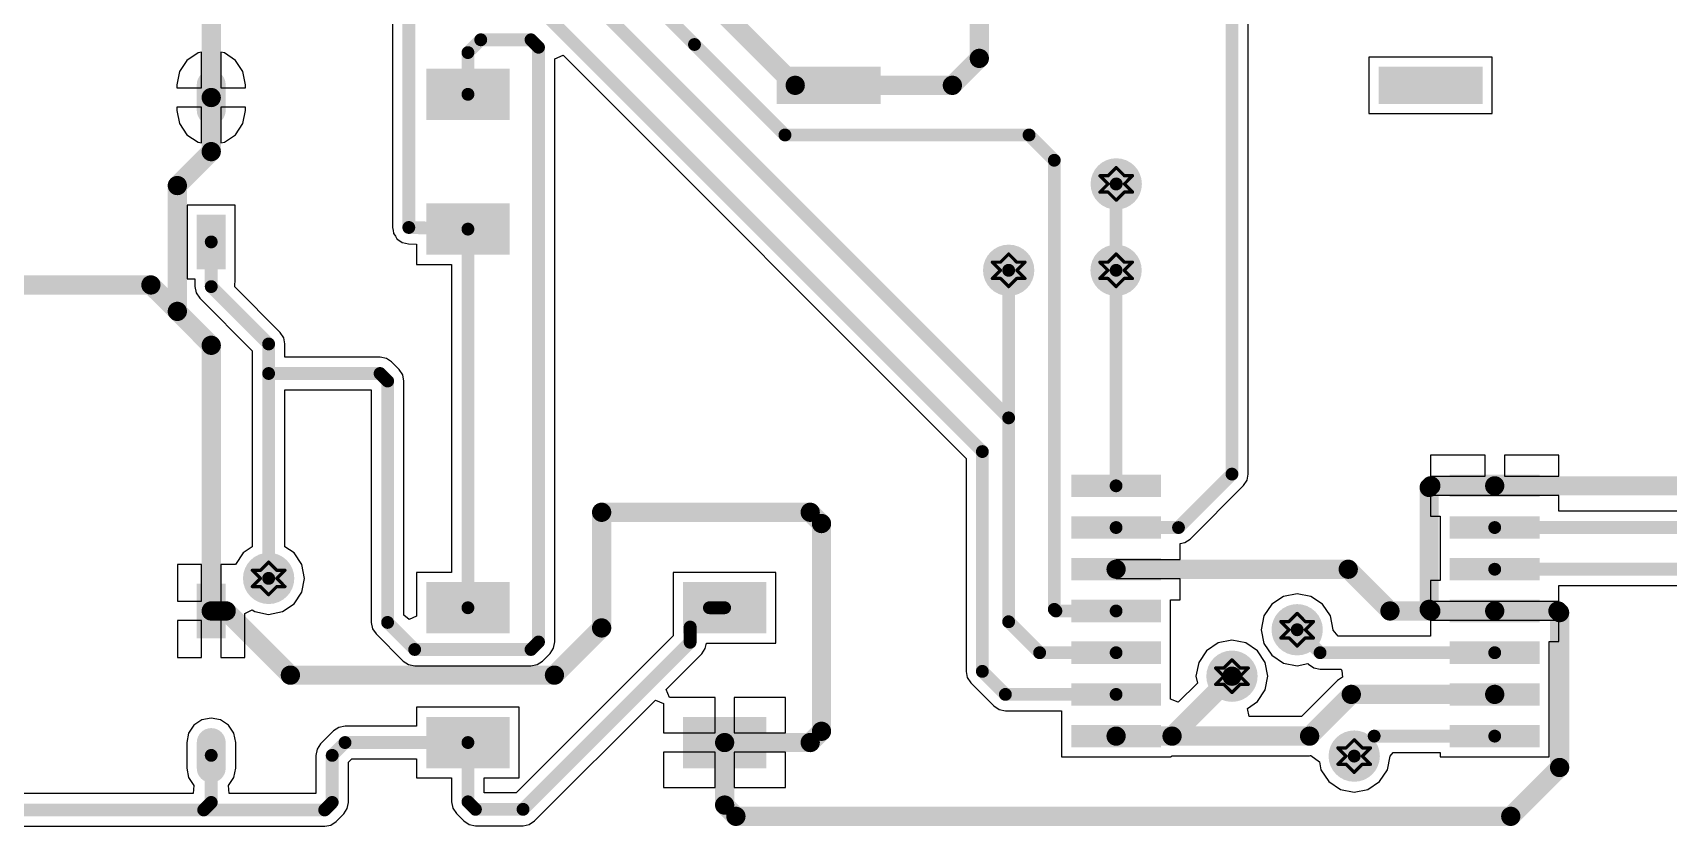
# Model space of a CAD drawing. Header units: millimetres. Extents: x 13 to 607, y 0 to 420.
# Drawn here: x 151.1 to 202, y 232.9 to 257.6 of the extents above; entities that cross this region are included whole.
import ezdxf

# ---------------------------------------------------------------- set-up
doc = ezdxf.new("R2010")
doc.units = ezdxf.units.MM
doc.layers.add('DrillDrawing', color=1, linetype='Continuous')
doc.layers.add('TopLayer', color=1, linetype='Continuous')

msp = doc.modelspace()

# ---------------------------------------------------------------- hatches: boundary and pattern name
at = {"layer": 'TopLayer'}
h = msp.add_hatch(color=1, dxfattribs=at)
edge = h.paths.add_edge_path()
edge.add_arc((156.674, 255.203), 0.45, 180, 360)
edge.add_line((157.124, 255.203), (157.124, 256.003))
edge.add_arc((156.674, 256.003), 0.45, 0, 180)
edge.add_line((156.225, 256.003), (156.225, 255.203))
for points in [[(163.367, 254.904), (163.367, 256.502), (165.964, 256.502), (165.964, 254.904)], [(177.512, 256.562), (177.512, 255.403), (174.276, 255.403), (174.276, 256.562)], [(196.252, 256.562), (196.252, 255.403), (193.016, 255.403), (193.016, 256.562)], [(163.367, 250.708), (163.367, 252.306), (165.964, 252.306), (165.964, 250.708)], [(156.225, 251.957), (157.124, 251.957), (157.124, 250.259), (156.225, 250.259)], [(186.243, 243.865), (186.243, 243.166), (183.446, 243.166), (183.446, 243.865)], [(198.03, 243.865), (198.03, 243.166), (195.233, 243.166), (195.233, 243.865)], [(186.243, 242.567), (186.243, 241.867), (183.446, 241.867), (183.446, 242.567)], [(198.03, 242.567), (198.03, 241.867), (195.233, 241.867), (195.233, 242.567)], [(186.243, 241.268), (186.243, 240.569), (183.446, 240.569), (183.446, 241.268)], [(198.03, 241.268), (198.03, 240.569), (195.233, 240.569), (195.233, 241.268)], [(157.124, 238.771), (156.225, 238.771), (156.225, 240.469), (157.124, 240.469)], [(163.367, 238.921), (163.367, 240.519), (165.964, 240.519), (165.964, 238.921)], [(171.359, 238.921), (171.359, 240.519), (173.956, 240.519), (173.956, 238.921)], [(186.243, 239.97), (186.243, 239.27), (183.446, 239.27), (183.446, 239.97)], [(198.03, 239.97), (198.03, 239.27), (195.233, 239.27), (195.233, 239.97)], [(186.243, 238.671), (186.243, 237.972), (183.446, 237.972), (183.446, 238.671)], [(198.03, 238.671), (198.03, 237.972), (195.233, 237.972), (195.233, 238.671)], [(186.243, 237.372), (186.243, 236.673), (183.446, 236.673), (183.446, 237.372)], [(198.03, 237.372), (198.03, 236.673), (195.233, 236.673), (195.233, 237.372)], [(163.367, 234.725), (163.367, 236.323), (165.964, 236.323), (165.964, 234.725)], [(171.359, 234.725), (171.359, 236.323), (173.956, 236.323), (173.956, 234.725)], [(186.243, 236.074), (186.243, 235.374), (183.446, 235.374), (183.446, 236.074)], [(198.03, 236.074), (198.03, 235.374), (195.233, 235.374), (195.233, 236.074)]]:
    msp.add_hatch(color=1, dxfattribs=at).paths.add_polyline_path(points)
h = msp.add_hatch(color=1, dxfattribs=at)
edge = h.paths.add_edge_path()
edge.add_arc((184.849, 252.914), 0.799, 0, 360)
h = msp.add_hatch(color=1, dxfattribs=at)
edge = h.paths.add_edge_path()
edge.add_arc((181.5, 250.225), 0.799, 0, 360)
h = msp.add_hatch(color=1, dxfattribs=at)
edge = h.paths.add_edge_path()
edge.add_arc((184.844, 250.225), 0.799, 0, 360)
h = msp.add_hatch(color=1, dxfattribs=at)
edge = h.paths.add_edge_path()
edge.add_arc((158.461, 240.634), 0.799, 0, 360)
h = msp.add_hatch(color=1, dxfattribs=at)
edge = h.paths.add_edge_path()
edge.add_arc((190.482, 239.035), 0.799, 0, 360)
h = msp.add_hatch(color=1, dxfattribs=at)
edge = h.paths.add_edge_path()
edge.add_arc((188.452, 237.589), 0.799, 0, 360)
h = msp.add_hatch(color=1, dxfattribs=at)
edge = h.paths.add_edge_path()
edge.add_arc((156.674, 235.524), 0.45, 0, 180)
edge.add_line((156.225, 235.524), (156.225, 234.725))
edge.add_arc((156.674, 234.725), 0.45, 180, 360)
edge.add_line((157.124, 234.725), (157.124, 235.524))
h = msp.add_hatch(color=1, dxfattribs=at)
edge = h.paths.add_edge_path()
edge.add_arc((192.258, 235.102), 0.799, 0, 360)

# ---------------------------------------------------------------- linework, layer by layer
at = {"layer": 'DrillDrawing', "const_width": 0.101}
for points in [[(184.341, 253.168), (184.595, 252.914)], [(184.341, 253.168), (184.595, 253.168)], [(184.595, 253.168), (184.849, 253.422)], [(184.849, 253.422), (185.103, 253.168)], [(185.103, 253.168), (185.356, 253.168)], [(185.103, 252.914), (185.356, 253.168)], [(184.341, 252.66), (184.595, 252.914)], [(184.341, 252.66), (184.595, 252.66)], [(184.595, 252.66), (184.849, 252.407)], [(184.849, 252.407), (185.103, 252.66)], [(185.103, 252.914), (185.356, 252.66)], [(185.103, 252.66), (185.356, 252.66)], [(180.992, 250.478), (181.246, 250.225)], [(180.992, 250.478), (181.246, 250.478)], [(181.246, 250.478), (181.5, 250.732)], [(181.5, 250.732), (181.753, 250.478)], [(181.753, 250.478), (182.007, 250.478)], [(181.753, 250.225), (182.007, 250.478)], [(184.337, 250.478), (184.591, 250.225)], [(184.337, 250.478), (184.591, 250.478)], [(184.591, 250.478), (184.844, 250.732)], [(184.844, 250.732), (185.098, 250.478)], [(185.098, 250.478), (185.352, 250.478)], [(185.098, 250.225), (185.352, 250.478)], [(180.992, 249.971), (181.246, 250.225)], [(180.992, 249.971), (181.246, 249.971)], [(181.246, 249.971), (181.5, 249.717)], [(181.5, 249.717), (181.753, 249.971)], [(181.753, 250.225), (182.007, 249.971)], [(181.753, 249.971), (182.007, 249.971)], [(184.337, 249.971), (184.591, 250.225)], [(184.337, 249.971), (184.591, 249.971)], [(184.591, 249.971), (184.844, 249.717)], [(184.844, 249.717), (185.098, 249.971)], [(185.098, 250.225), (185.352, 249.971)], [(185.098, 249.971), (185.352, 249.971)], [(157.953, 240.887), (158.207, 240.634)], [(157.953, 240.887), (158.207, 240.887)], [(158.207, 240.887), (158.461, 241.141)], [(158.461, 241.141), (158.715, 240.887)], [(158.715, 240.887), (158.968, 240.887)], [(158.715, 240.634), (158.968, 240.887)], [(157.953, 240.38), (158.207, 240.634)], [(157.953, 240.38), (158.207, 240.38)], [(158.207, 240.38), (158.461, 240.126)], [(158.461, 240.126), (158.715, 240.38)], [(158.715, 240.634), (158.968, 240.38)], [(158.715, 240.38), (158.968, 240.38)], [(189.974, 239.289), (190.228, 239.035)], [(189.974, 239.289), (190.228, 239.289)], [(190.228, 239.289), (190.482, 239.543)], [(190.482, 239.543), (190.735, 239.289)], [(190.735, 239.289), (190.989, 239.289)], [(190.735, 239.035), (190.989, 239.289)], [(189.974, 238.781), (190.228, 239.035)], [(189.974, 238.781), (190.228, 238.781)], [(190.228, 238.781), (190.482, 238.528)], [(190.482, 238.528), (190.735, 238.781)], [(190.735, 239.035), (190.989, 238.781)], [(190.735, 238.781), (190.989, 238.781)], [(187.944, 237.843), (188.198, 237.589)], [(187.944, 237.843), (188.198, 237.843)], [(188.198, 237.843), (188.452, 238.096)], [(188.452, 238.096), (188.706, 237.843)], [(188.706, 237.843), (188.959, 237.843)], [(188.706, 237.589), (188.959, 237.843)], [(187.944, 237.335), (188.198, 237.589)], [(187.944, 237.335), (188.198, 237.335)], [(188.198, 237.335), (188.452, 237.081)], [(188.452, 237.081), (188.706, 237.335)], [(188.706, 237.589), (188.959, 237.335)], [(188.706, 237.335), (188.959, 237.335)], [(191.75, 235.356), (192.004, 235.102)], [(191.75, 235.356), (192.004, 235.356)], [(192.004, 235.356), (192.258, 235.61)], [(192.258, 235.61), (192.512, 235.356)], [(192.512, 235.356), (192.765, 235.356)], [(192.512, 235.102), (192.765, 235.356)], [(191.75, 234.849), (192.004, 235.102)], [(191.75, 234.849), (192.004, 234.849)], [(192.004, 234.849), (192.258, 234.595)], [(192.258, 234.595), (192.512, 234.849)], [(192.512, 235.102), (192.765, 234.849)], [(192.512, 234.849), (192.765, 234.849)]]:
    msp.add_lwpolyline(points, dxfattribs=at)
at = {"layer": 'DrillDrawing', "const_width": 0.0507}
for points in [[(184.316, 253.168, 1), (184.367, 253.168, 1)], [(184.316, 253.168, 1), (184.367, 253.168, 1)], [(184.57, 253.168, 1), (184.62, 253.168, 1)], [(184.57, 253.168, 1), (184.62, 253.168, 1)], [(184.823, 253.422, 1), (184.874, 253.422, 1)], [(184.823, 253.422, 1), (184.874, 253.422, 1)], [(185.077, 253.168, 1), (185.128, 253.168, 1)], [(185.077, 253.168, 1), (185.128, 253.168, 1)], [(185.331, 253.168, 1), (185.382, 253.168, 1)], [(185.331, 253.168, 1), (185.382, 253.168, 1)], [(184.316, 252.66, 1), (184.367, 252.66, 1)], [(184.316, 252.66, 1), (184.367, 252.66, 1)], [(184.57, 252.914, 1), (184.62, 252.914, 1)], [(184.57, 252.914, 1), (184.62, 252.914, 1)], [(184.57, 252.66, 1), (184.62, 252.66, 1)], [(184.57, 252.66, 1), (184.62, 252.66, 1)], [(185.077, 252.914, 1), (185.128, 252.914, 1)], [(185.077, 252.914, 1), (185.128, 252.914, 1)], [(185.077, 252.66, 1), (185.128, 252.66, 1)], [(185.077, 252.66, 1), (185.128, 252.66, 1)], [(185.331, 252.66, 1), (185.382, 252.66, 1)], [(185.331, 252.66, 1), (185.382, 252.66, 1)], [(184.823, 252.407, 1), (184.874, 252.407, 1)], [(184.823, 252.407, 1), (184.874, 252.407, 1)], [(180.967, 250.478, 1), (181.017, 250.478, 1)], [(180.967, 250.478, 1), (181.017, 250.478, 1)], [(181.22, 250.478, 1), (181.271, 250.478, 1)], [(181.22, 250.478, 1), (181.271, 250.478, 1)], [(181.474, 250.732, 1), (181.525, 250.732, 1)], [(181.474, 250.732, 1), (181.525, 250.732, 1)], [(181.728, 250.478, 1), (181.779, 250.478, 1)], [(181.728, 250.478, 1), (181.779, 250.478, 1)], [(181.982, 250.478, 1), (182.032, 250.478, 1)], [(181.982, 250.478, 1), (182.032, 250.478, 1)], [(184.312, 250.478, 1), (184.362, 250.478, 1)], [(184.312, 250.478, 1), (184.362, 250.478, 1)], [(184.565, 250.478, 1), (184.616, 250.478, 1)], [(184.565, 250.478, 1), (184.616, 250.478, 1)], [(184.819, 250.732, 1), (184.87, 250.732, 1)], [(184.819, 250.732, 1), (184.87, 250.732, 1)], [(185.073, 250.478, 1), (185.124, 250.478, 1)], [(185.073, 250.478, 1), (185.124, 250.478, 1)], [(185.327, 250.478, 1), (185.377, 250.478, 1)], [(185.327, 250.478, 1), (185.377, 250.478, 1)], [(180.967, 249.971, 1), (181.017, 249.971, 1)], [(180.967, 249.971, 1), (181.017, 249.971, 1)], [(181.22, 250.225, 1), (181.271, 250.225, 1)], [(181.22, 250.225, 1), (181.271, 250.225, 1)], [(181.22, 249.971, 1), (181.271, 249.971, 1)], [(181.22, 249.971, 1), (181.271, 249.971, 1)], [(181.728, 250.225, 1), (181.779, 250.225, 1)], [(181.728, 250.225, 1), (181.779, 250.225, 1)], [(181.728, 249.971, 1), (181.779, 249.971, 1)], [(181.728, 249.971, 1), (181.779, 249.971, 1)], [(181.982, 249.971, 1), (182.032, 249.971, 1)], [(181.982, 249.971, 1), (182.032, 249.971, 1)], [(184.312, 249.971, 1), (184.362, 249.971, 1)], [(184.312, 249.971, 1), (184.362, 249.971, 1)], [(184.565, 250.225, 1), (184.616, 250.225, 1)], [(184.565, 250.225, 1), (184.616, 250.225, 1)], [(184.565, 249.971, 1), (184.616, 249.971, 1)], [(184.565, 249.971, 1), (184.616, 249.971, 1)], [(185.073, 250.225, 1), (185.124, 250.225, 1)], [(185.073, 250.225, 1), (185.124, 250.225, 1)], [(185.073, 249.971, 1), (185.124, 249.971, 1)], [(185.073, 249.971, 1), (185.124, 249.971, 1)], [(185.327, 249.971, 1), (185.377, 249.971, 1)], [(185.327, 249.971, 1), (185.377, 249.971, 1)], [(181.474, 249.717, 1), (181.525, 249.717, 1)], [(181.474, 249.717, 1), (181.525, 249.717, 1)], [(184.819, 249.717, 1), (184.87, 249.717, 1)], [(184.819, 249.717, 1), (184.87, 249.717, 1)], [(157.928, 240.887, 1), (157.979, 240.887, 1)], [(157.928, 240.887, 1), (157.979, 240.887, 1)], [(158.182, 240.887, 1), (158.232, 240.887, 1)], [(158.182, 240.887, 1), (158.232, 240.887, 1)], [(158.435, 241.141, 1), (158.486, 241.141, 1)], [(158.435, 241.141, 1), (158.486, 241.141, 1)], [(158.689, 240.887, 1), (158.74, 240.887, 1)], [(158.689, 240.887, 1), (158.74, 240.887, 1)], [(158.943, 240.887, 1), (158.994, 240.887, 1)], [(158.943, 240.887, 1), (158.994, 240.887, 1)], [(157.928, 240.38, 1), (157.979, 240.38, 1)], [(157.928, 240.38, 1), (157.979, 240.38, 1)], [(158.182, 240.634, 1), (158.232, 240.634, 1)], [(158.182, 240.634, 1), (158.232, 240.634, 1)], [(158.182, 240.38, 1), (158.232, 240.38, 1)], [(158.182, 240.38, 1), (158.232, 240.38, 1)], [(158.689, 240.634, 1), (158.74, 240.634, 1)], [(158.689, 240.634, 1), (158.74, 240.634, 1)], [(158.689, 240.38, 1), (158.74, 240.38, 1)], [(158.689, 240.38, 1), (158.74, 240.38, 1)], [(158.943, 240.38, 1), (158.994, 240.38, 1)], [(158.943, 240.38, 1), (158.994, 240.38, 1)], [(158.435, 240.126, 1), (158.486, 240.126, 1)], [(158.435, 240.126, 1), (158.486, 240.126, 1)], [(189.949, 239.289, 1), (190, 239.289, 1)], [(189.949, 239.289, 1), (190, 239.289, 1)], [(190.203, 239.289, 1), (190.253, 239.289, 1)], [(190.203, 239.289, 1), (190.253, 239.289, 1)], [(190.456, 239.543, 1), (190.507, 239.543, 1)], [(190.456, 239.543, 1), (190.507, 239.543, 1)], [(190.71, 239.289, 1), (190.761, 239.289, 1)], [(190.71, 239.289, 1), (190.761, 239.289, 1)], [(190.964, 239.289, 1), (191.015, 239.289, 1)], [(190.964, 239.289, 1), (191.015, 239.289, 1)], [(189.949, 238.781, 1), (190, 238.781, 1)], [(189.949, 238.781, 1), (190, 238.781, 1)], [(190.203, 239.035, 1), (190.253, 239.035, 1)], [(190.203, 239.035, 1), (190.253, 239.035, 1)], [(190.203, 238.781, 1), (190.253, 238.781, 1)], [(190.203, 238.781, 1), (190.253, 238.781, 1)], [(190.71, 239.035, 1), (190.761, 239.035, 1)], [(190.71, 239.035, 1), (190.761, 239.035, 1)], [(190.71, 238.781, 1), (190.761, 238.781, 1)], [(190.71, 238.781, 1), (190.761, 238.781, 1)], [(190.964, 238.781, 1), (191.015, 238.781, 1)], [(190.964, 238.781, 1), (191.015, 238.781, 1)], [(190.456, 238.528, 1), (190.507, 238.528, 1)], [(190.456, 238.528, 1), (190.507, 238.528, 1)], [(187.919, 237.843, 1), (187.97, 237.843, 1)], [(187.919, 237.843, 1), (187.97, 237.843, 1)], [(188.173, 237.843, 1), (188.223, 237.843, 1)], [(188.173, 237.843, 1), (188.223, 237.843, 1)], [(188.426, 238.096, 1), (188.477, 238.096, 1)], [(188.426, 238.096, 1), (188.477, 238.096, 1)], [(188.68, 237.843, 1), (188.731, 237.843, 1)], [(188.68, 237.843, 1), (188.731, 237.843, 1)], [(188.934, 237.843, 1), (188.985, 237.843, 1)], [(188.934, 237.843, 1), (188.985, 237.843, 1)], [(187.919, 237.335, 1), (187.97, 237.335, 1)], [(187.919, 237.335, 1), (187.97, 237.335, 1)], [(188.173, 237.589, 1), (188.223, 237.589, 1)], [(188.173, 237.589, 1), (188.223, 237.589, 1)], [(188.173, 237.335, 1), (188.223, 237.335, 1)], [(188.173, 237.335, 1), (188.223, 237.335, 1)], [(188.68, 237.589, 1), (188.731, 237.589, 1)], [(188.68, 237.589, 1), (188.731, 237.589, 1)], [(188.68, 237.335, 1), (188.731, 237.335, 1)], [(188.68, 237.335, 1), (188.731, 237.335, 1)], [(188.934, 237.335, 1), (188.985, 237.335, 1)], [(188.934, 237.335, 1), (188.985, 237.335, 1)], [(188.426, 237.081, 1), (188.477, 237.081, 1)], [(188.426, 237.081, 1), (188.477, 237.081, 1)], [(191.725, 235.356, 1), (191.776, 235.356, 1)], [(191.725, 235.356, 1), (191.776, 235.356, 1)], [(191.979, 235.356, 1), (192.029, 235.356, 1)], [(191.979, 235.356, 1), (192.029, 235.356, 1)], [(192.232, 235.61, 1), (192.283, 235.61, 1)], [(192.232, 235.61, 1), (192.283, 235.61, 1)], [(192.486, 235.356, 1), (192.537, 235.356, 1)], [(192.486, 235.356, 1), (192.537, 235.356, 1)], [(192.74, 235.356, 1), (192.791, 235.356, 1)], [(192.74, 235.356, 1), (192.791, 235.356, 1)], [(191.725, 234.849, 1), (191.776, 234.849, 1)], [(191.725, 234.849, 1), (191.776, 234.849, 1)], [(191.979, 235.102, 1), (192.029, 235.102, 1)], [(191.979, 235.102, 1), (192.029, 235.102, 1)], [(191.979, 234.849, 1), (192.029, 234.849, 1)], [(191.979, 234.849, 1), (192.029, 234.849, 1)], [(192.486, 235.102, 1), (192.537, 235.102, 1)], [(192.486, 235.102, 1), (192.537, 235.102, 1)], [(192.486, 234.849, 1), (192.537, 234.849, 1)], [(192.486, 234.849, 1), (192.537, 234.849, 1)], [(192.74, 234.849, 1), (192.791, 234.849, 1)], [(192.74, 234.849, 1), (192.791, 234.849, 1)], [(192.232, 234.595, 1), (192.283, 234.595, 1)], [(192.232, 234.595, 1), (192.283, 234.595, 1)]]:
    msp.add_lwpolyline(points, format="xyb", close=True, dxfattribs=at)
at = {"layer": 'TopLayer'}
for p, q in [((188.961, 243.881), (188.961, 266.616)), ((162.316, 264.825), (162.316, 251.558)), ((155.918, 256.759), (155.686, 256.412)), ((156.265, 256.991), (155.918, 256.759)), ((156.375, 257.012), (156.265, 256.991)), ((156.375, 255.903), (156.375, 257.012)), ((157.084, 256.991), (156.974, 257.012)), ((156.974, 257.012), (156.974, 255.903)), ((157.431, 256.759), (157.084, 256.991)), ((157.662, 256.412), (157.431, 256.759)), ((167.373, 256.812), (167.626, 256.917)), ((167.373, 238.655), (167.373, 256.812)), ((167.626, 256.917), (180.172, 244.371)), ((196.552, 256.862), (192.716, 256.862)), ((192.716, 256.862), (192.716, 255.103)), ((196.552, 255.103), (196.552, 256.862)), ((155.686, 256.412), (155.605, 256.003)), ((157.744, 256.003), (157.662, 256.412)), ((155.605, 256.003), (155.605, 255.903)), ((155.605, 255.903), (156.375, 255.903)), ((156.974, 255.903), (157.744, 255.903)), ((157.744, 255.903), (157.744, 256.003)), ((156.375, 255.303), (155.605, 255.303)), ((155.605, 255.303), (155.605, 255.203)), ((155.605, 255.203), (155.686, 254.794)), ((156.375, 254.194), (156.375, 255.303)), ((157.744, 255.303), (156.974, 255.303)), ((156.974, 255.303), (156.974, 254.194)), ((157.662, 254.794), (157.744, 255.203)), ((157.744, 255.203), (157.744, 255.303)), ((155.686, 254.794), (155.918, 254.447)), ((157.431, 254.447), (157.662, 254.794)), ((192.716, 255.103), (196.552, 255.103)), ((155.918, 254.447), (156.265, 254.215)), ((156.265, 254.215), (156.375, 254.194)), ((156.974, 254.194), (157.084, 254.215)), ((157.084, 254.215), (157.431, 254.447)), ((157.424, 252.257), (155.925, 252.257)), ((155.925, 252.257), (155.925, 249.959)), ((157.424, 249.959), (157.424, 252.257)), ((162.316, 251.558), (162.334, 251.467)), ((162.334, 251.467), (162.349, 251.376)), ((162.349, 251.376), (162.353, 251.37)), ((162.353, 251.37), (162.354, 251.363)), ((162.354, 251.363), (162.406, 251.286)), ((162.406, 251.286), (162.455, 251.208)), ((162.455, 251.208), (162.461, 251.204)), ((162.461, 251.204), (162.465, 251.198)), ((162.465, 251.198), (162.542, 251.147)), ((162.542, 251.147), (162.617, 251.093)), ((162.617, 251.093), (162.624, 251.092)), ((162.624, 251.092), (162.63, 251.088)), ((162.63, 251.088), (162.721, 251.07)), ((162.721, 251.07), (162.811, 251.049)), ((162.811, 251.049), (163.068, 251.042)), ((163.068, 251.042), (163.068, 250.408)), ((163.068, 250.408), (164.157, 250.408)), ((164.157, 250.408), (164.157, 240.819)), ((155.925, 249.959), (156.165, 249.959)), ((156.165, 249.959), (156.165, 249.717)), ((156.165, 249.717), (156.204, 249.522)), ((156.204, 249.522), (156.314, 249.357)), ((157.406, 249.705), (157.424, 249.959)), ((158.821, 248.291), (157.406, 249.705)), ((157.424, 249.959), (157.424, 249.959)), ((156.314, 249.357), (157.952, 247.72)), ((158.931, 248.126), (158.821, 248.291)), ((158.97, 247.931), (158.931, 248.126)), ((157.952, 247.72), (157.952, 247.012)), ((158.97, 247.521), (158.97, 247.931)), ((161.931, 247.521), (158.97, 247.521)), ((162.126, 247.483), (161.931, 247.521)), ((162.291, 247.372), (162.126, 247.483)), ((157.952, 247.012), (157.952, 241.615)), ((162.525, 247.138), (162.291, 247.372)), ((162.636, 246.973), (162.525, 247.138)), ((162.675, 246.778), (162.636, 246.973)), ((158.97, 241.615), (158.97, 246.503)), ((158.97, 246.503), (161.656, 246.503)), ((161.656, 246.503), (161.656, 239.263)), ((162.675, 239.489), (162.675, 246.778)), ((196.332, 244.465), (194.634, 244.465)), ((194.634, 244.465), (194.634, 243.815)), ((196.332, 243.815), (196.332, 244.465)), ((198.63, 244.465), (196.932, 244.465)), ((196.932, 244.465), (196.932, 243.815)), ((198.63, 243.815), (198.63, 244.465)), ((180.172, 244.371), (180.172, 237.739)), ((187.148, 241.857), (188.812, 243.521)), ((188.812, 243.521), (188.922, 243.687)), ((188.922, 243.687), (188.961, 243.881)), ((194.634, 243.815), (196.332, 243.815)), ((196.932, 243.815), (198.63, 243.815)), ((196.632, 243.216), (194.634, 243.216)), ((194.634, 243.216), (194.634, 242.567)), ((198.63, 243.216), (196.632, 243.216)), ((198.63, 242.726), (198.63, 243.216)), ((194.634, 242.567), (194.934, 242.567)), ((194.934, 242.567), (194.934, 240.569)), ((211.442, 242.726), (198.63, 242.726)), ((157.669, 241.426), (157.43, 241.068)), ((157.952, 241.615), (157.669, 241.426)), ((159.253, 241.426), (158.97, 241.615)), ((159.496, 241.062), (159.253, 241.426)), ((186.842, 241.719), (186.982, 241.747)), ((186.842, 241.218), (186.842, 241.719)), ((186.982, 241.747), (187.148, 241.857)), ((156.375, 241.068), (155.625, 241.068)), ((155.625, 241.068), (155.625, 239.92)), ((156.375, 239.92), (156.375, 241.068)), ((157.43, 241.068), (156.974, 241.068)), ((156.974, 241.068), (156.974, 239.62)), ((159.581, 240.634), (159.496, 241.062)), ((184.844, 240.619), (184.844, 241.218)), ((184.844, 241.218), (186.842, 241.218)), ((159.496, 240.205), (159.581, 240.634)), ((164.157, 240.819), (163.068, 240.819)), ((163.068, 240.819), (163.068, 239.456)), ((174.256, 240.819), (171.059, 240.819)), ((171.059, 240.819), (171.059, 238.842)), ((174.256, 238.621), (174.256, 240.819)), ((186.842, 240.619), (184.844, 240.619)), ((186.842, 239.97), (186.842, 240.619)), ((194.934, 240.569), (194.634, 240.569)), ((194.634, 240.569), (194.634, 239.92)), ((198.63, 239.92), (198.63, 240.409)), ((198.63, 240.409), (211.38, 240.409)), ((155.625, 239.92), (156.375, 239.92)), ((158.89, 239.599), (159.253, 239.841)), ((159.253, 239.841), (159.496, 240.205)), ((186.543, 237.672), (186.543, 239.97)), ((186.543, 239.97), (186.842, 239.97)), ((190.053, 240.07), (189.689, 239.827)), ((190.482, 240.155), (190.053, 240.07)), ((190.91, 240.07), (190.482, 240.155)), ((191.274, 239.827), (190.91, 240.07)), ((194.634, 239.92), (196.632, 239.92)), ((196.632, 239.92), (198.63, 239.92)), ((156.974, 239.62), (156.974, 238.171)), ((157.723, 239.536), (157.947, 239.655)), ((157.723, 238.171), (157.723, 239.536)), ((157.947, 239.655), (158.032, 239.599)), ((158.032, 239.599), (158.461, 239.513)), ((158.461, 239.513), (158.89, 239.599)), ((162.837, 239.356), (162.675, 239.489)), ((163.068, 239.456), (162.837, 239.356)), ((189.447, 239.464), (189.361, 239.035)), ((189.689, 239.827), (189.447, 239.464)), ((191.517, 239.464), (191.274, 239.827)), ((191.602, 239.035), (191.517, 239.464)), ((156.375, 239.32), (155.625, 239.32)), ((155.625, 239.32), (155.625, 238.171)), ((156.375, 238.171), (156.375, 239.32)), ((161.656, 239.263), (161.695, 239.069)), ((161.695, 239.069), (161.805, 238.903)), ((161.805, 238.903), (162.647, 238.061)), ((171.059, 238.842), (166.171, 233.954)), ((189.361, 239.035), (189.447, 238.606)), ((191.6, 239.027), (191.602, 239.035)), ((191.761, 238.831), (191.6, 239.027)), ((194.634, 238.831), (191.761, 238.831)), ((196.632, 239.32), (194.634, 239.32)), ((194.634, 239.32), (194.634, 238.831)), ((198.63, 239.32), (196.632, 239.32)), ((198.63, 238.671), (198.63, 239.32)), ((167.224, 238.295), (167.334, 238.46)), ((167.334, 238.46), (167.373, 238.655)), ((171.944, 238.287), (172.055, 238.452)), ((172.055, 238.452), (172.088, 238.621)), ((172.088, 238.621), (174.256, 238.621)), ((187.66, 238.381), (187.417, 238.018)), ((188.023, 238.624), (187.66, 238.381)), ((188.452, 238.709), (188.023, 238.624)), ((188.881, 238.624), (188.452, 238.709)), ((189.244, 238.381), (188.881, 238.624)), ((189.487, 238.018), (189.244, 238.381)), ((189.447, 238.606), (189.689, 238.243)), ((198.33, 237.672), (198.33, 238.671)), ((198.33, 238.671), (198.63, 238.671)), ((155.625, 238.171), (156.375, 238.171)), ((156.974, 238.171), (157.723, 238.171)), ((162.647, 238.061), (162.813, 237.951)), ((162.813, 237.951), (163.008, 237.912)), ((163.008, 237.912), (166.629, 237.912)), ((166.629, 237.912), (166.824, 237.951)), ((166.824, 237.951), (166.99, 238.061)), ((166.99, 238.061), (167.224, 238.295)), ((170.834, 237.176), (171.944, 238.287)), ((187.417, 238.018), (187.331, 237.589)), ((189.572, 237.589), (189.487, 238.018)), ((189.689, 238.243), (190.053, 238)), ((190.053, 238), (190.482, 237.915)), ((190.482, 237.915), (190.815, 237.981)), ((190.815, 237.981), (190.835, 237.961)), ((190.835, 237.961), (191.001, 237.851)), ((191.001, 237.851), (191.195, 237.812)), ((191.195, 237.812), (191.848, 237.812)), ((191.848, 237.812), (191.868, 237.759)), ((180.172, 237.739), (180.211, 237.544)), ((180.211, 237.544), (180.321, 237.379)), ((180.321, 237.379), (181.038, 236.663)), ((186.543, 237.418), (186.543, 237.672)), ((186.543, 237.672), (186.543, 237.672)), ((186.543, 237.672), (186.543, 237.672)), ((186.543, 237.672), (186.543, 237.672)), ((186.543, 236.875), (186.543, 237.418)), ((187.374, 237.375), (186.777, 236.778)), ((187.331, 237.589), (187.374, 237.375)), ((189.487, 237.16), (189.572, 237.589)), ((191.735, 237.455), (190.616, 236.335)), ((191.89, 237.558), (191.735, 237.455)), ((191.735, 237.455), (191.735, 237.455)), ((191.868, 237.759), (191.89, 237.558)), ((198.33, 237.418), (198.33, 237.672)), ((198.33, 237.672), (198.33, 237.672)), ((198.33, 237.672), (198.33, 237.672)), ((198.33, 237.672), (198.33, 237.672)), ((198.33, 235.075), (198.33, 237.418)), ((166.742, 233.085), (170.506, 236.848)), ((170.506, 236.848), (170.759, 236.743)), ((170.939, 236.923), (170.834, 237.176)), ((172.358, 236.923), (170.939, 236.923)), ((172.358, 235.824), (172.358, 236.923)), ((174.555, 236.923), (172.957, 236.923)), ((172.957, 236.923), (172.957, 235.824)), ((174.555, 235.824), (174.555, 236.923)), ((186.777, 236.778), (186.543, 236.875)), ((188.933, 236.589), (189.244, 236.797)), ((189.244, 236.797), (189.487, 237.16)), ((156.674, 236.288), (156.382, 236.23)), ((156.967, 236.23), (156.674, 236.288)), ((166.264, 236.623), (163.068, 236.623)), ((163.068, 236.623), (163.068, 236.033)), ((166.264, 234.425), (166.264, 236.623)), ((170.759, 236.743), (170.759, 235.824)), ((181.038, 236.663), (181.203, 236.552)), ((181.203, 236.552), (181.398, 236.513)), ((181.398, 236.513), (183.146, 236.513)), ((183.146, 236.513), (183.146, 235.075)), ((188.983, 236.335), (188.933, 236.589)), ((190.616, 236.335), (188.983, 236.335)), ((155.969, 235.817), (155.91, 235.524)), ((156.134, 236.064), (155.969, 235.817)), ((156.382, 236.23), (156.134, 236.064)), ((157.214, 236.064), (156.967, 236.23)), ((157.38, 235.817), (157.214, 236.064)), ((157.438, 235.524), (157.38, 235.817)), ((160.479, 235.884), (160.08, 235.485)), ((160.645, 235.995), (160.479, 235.884)), ((160.839, 236.033), (160.645, 235.995)), ((163.068, 236.033), (160.839, 236.033)), ((170.759, 235.824), (172.358, 235.824)), ((172.957, 235.824), (174.555, 235.824)), ((155.91, 235.524), (155.91, 234.725)), ((157.438, 234.725), (157.438, 235.524)), ((159.969, 235.319), (159.931, 235.125)), ((160.08, 235.485), (159.969, 235.319)), ((159.931, 235.125), (159.931, 233.936)), ((160.949, 234.914), (161.05, 235.015)), ((160.949, 233.661), (160.949, 234.914)), ((161.05, 235.015), (163.068, 235.015)), ((163.068, 235.015), (163.068, 234.425)), ((172.358, 235.225), (170.759, 235.225)), ((170.759, 235.225), (170.759, 234.126)), ((172.358, 234.126), (172.358, 235.225)), ((174.555, 235.225), (172.957, 235.225)), ((172.957, 235.225), (172.957, 234.126)), ((174.555, 234.126), (174.555, 235.225)), ((183.146, 235.075), (186.543, 235.075)), ((186.543, 235.075), (186.587, 235.113)), ((186.543, 235.075), (186.543, 235.075)), ((186.587, 235.113), (190.869, 235.113)), ((190.869, 235.113), (190.895, 235.118)), ((190.869, 235.113), (190.869, 235.113)), ((190.895, 235.118), (190.905, 235.118)), ((190.905, 235.118), (191.173, 234.924)), ((191.173, 234.924), (191.223, 234.674)), ((193.293, 234.674), (193.378, 235.102)), ((193.378, 235.102), (193.47, 235.215)), ((193.47, 235.215), (194.934, 235.215)), ((194.934, 235.215), (194.934, 235.075)), ((194.934, 235.075), (198.33, 235.075)), ((155.91, 234.725), (155.969, 234.433)), ((155.969, 234.433), (156.134, 234.185)), ((157.214, 234.185), (157.38, 234.433)), ((157.38, 234.433), (157.438, 234.725)), ((163.068, 234.425), (164.157, 234.425)), ((164.157, 234.425), (164.157, 233.679)), ((165.175, 233.954), (165.175, 234.425)), ((165.175, 234.425), (166.264, 234.425)), ((191.223, 234.674), (191.466, 234.31)), ((191.466, 234.31), (191.829, 234.067)), ((192.687, 234.067), (193.05, 234.31)), ((193.05, 234.31), (193.293, 234.674)), ((156.112, 233.936), (148.894, 233.936)), ((156.134, 234.185), (156.112, 233.936)), ((157.236, 233.936), (157.214, 234.185)), ((159.931, 233.936), (157.236, 233.936)), ((166.171, 233.954), (165.175, 233.954)), ((170.759, 234.126), (172.358, 234.126)), ((172.957, 234.126), (174.555, 234.126)), ((191.829, 234.067), (192.258, 233.982)), ((192.258, 233.982), (192.687, 234.067)), ((160.566, 233.066), (160.8, 233.3)), ((160.8, 233.3), (160.91, 233.466)), ((160.91, 233.466), (160.949, 233.661)), ((164.157, 233.679), (164.195, 233.484)), ((164.195, 233.484), (164.306, 233.319)), ((164.306, 233.319), (164.54, 233.085)), ((148.683, 232.917), (160.206, 232.917)), ((160.206, 232.917), (160.401, 232.956)), ((160.401, 232.956), (160.566, 233.066)), ((164.54, 233.085), (164.705, 232.974)), ((164.705, 232.974), (164.9, 232.935)), ((164.9, 232.935), (166.382, 232.935)), ((166.382, 232.935), (166.577, 232.974)), ((166.577, 232.974), (166.742, 233.085))]:
    msp.add_line(p, q, dxfattribs=at)
for points, const_width in [([(156.674, 255.603), (156.674, 267.49)], 0.599), ([(188.452, 243.881), (188.452, 266.616)], 0.4), ([(162.825, 251.558), (162.825, 265.036)], 0.4), ([(167.535, 263.303), (174.855, 255.983)], 0.599), ([(166.377, 262.595), (171.718, 257.254)], 0.4), ([(164.753, 262.377), (181.5, 245.631)], 0.4), ([(163.789, 261.474), (180.681, 244.582)], 0.4), ([(180.586, 256.822), (180.586, 260.678)], 0.599), ([(164.666, 257.002), (165.065, 257.401)], 0.4), ([(164.666, 255.703), (164.666, 257.002)], 0.4), ([(165.065, 257.401), (166.629, 257.401)], 0.4), ([(166.629, 257.401), (166.863, 257.167)], 0.4), ([(166.863, 238.655), (166.863, 257.167)], 0.4), ([(171.718, 257.254), (171.718, 257.254)], 0.4), ([(171.718, 257.254), (174.536, 254.437)], 0.4), ([(179.747, 255.983), (180.586, 256.822)], 0.599), ([(174.855, 255.983), (179.747, 255.983)], 0.599), ([(156.674, 253.919), (156.674, 255.603)], 0.599), ([(174.536, 254.437), (182.134, 254.437)], 0.4), ([(182.134, 254.437), (182.92, 253.65)], 0.4), ([(155.619, 252.863), (156.674, 253.919)], 0.599), ([(182.92, 239.671), (182.92, 253.65)], 0.4), ([(155.619, 248.946), (155.619, 252.863)], 0.599), ([(184.844, 252.91), (184.849, 252.914)], 0.4), ([(184.844, 250.225), (184.844, 252.91)], 0.4), ([(162.825, 251.558), (164.666, 251.507)], 0.4), ([(164.666, 239.72), (164.666, 251.507)], 0.4), ([(156.674, 249.717), (156.674, 251.108)], 0.4), ([(149.682, 249.769), (154.795, 249.769)], 0.599), ([(154.795, 249.769), (155.619, 248.946)], 0.599), ([(181.5, 245.631), (181.5, 250.225)], 0.4), ([(184.844, 243.516), (184.844, 250.225)], 0.4), ([(156.674, 249.717), (158.461, 247.931)], 0.4), ([(155.619, 248.946), (156.674, 247.89)], 0.599), ([(156.674, 239.62), (156.674, 247.89)], 0.599), ([(158.461, 247.012), (158.461, 247.931)], 0.4), ([(158.461, 240.634), (158.461, 247.012)], 0.4), ([(158.461, 247.012), (161.931, 247.012)], 0.4), ([(161.931, 247.012), (162.165, 246.778)], 0.4), ([(162.165, 239.263), (162.165, 246.778)], 0.4), ([(181.5, 239.285), (181.5, 245.631)], 0.4), ([(180.681, 237.739), (180.681, 244.582)], 0.4), ([(186.788, 242.217), (188.452, 243.881)], 0.4), ([(194.592, 243.465), (194.643, 243.516)], 0.599), ([(194.592, 239.671), (194.592, 243.465)], 0.599), ([(194.643, 243.516), (196.632, 243.516)], 0.599), ([(196.632, 243.516), (202.874, 243.516)], 0.599), ([(168.828, 242.692), (175.322, 242.692)], 0.599), ([(168.828, 239.092), (168.828, 242.692)], 0.599), ([(175.322, 242.692), (175.673, 242.341)], 0.599), ([(175.673, 235.875), (175.673, 242.341)], 0.599), ([(184.844, 242.217), (186.788, 242.217)], 0.4), ([(196.632, 242.217), (211.653, 242.217)], 0.4), ([(184.844, 240.919), (192.072, 240.919)], 0.599), ([(192.072, 240.919), (193.371, 239.62)], 0.599), ([(196.632, 240.919), (211.591, 240.919)], 0.4), ([(156.674, 239.62), (157.14, 239.62)], 0.599), ([(157.14, 239.62), (159.138, 237.622)], 0.599), ([(171.584, 239.12), (172.184, 239.72)], 0.4), ([(172.184, 239.72), (172.657, 239.72)], 0.4), ([(182.92, 239.671), (182.971, 239.62)], 0.4), ([(193.371, 239.62), (194.643, 239.62)], 0.599), ([(194.592, 239.671), (194.643, 239.62)], 0.599), ([(194.643, 239.62), (196.632, 239.62)], 0.599), ([(196.632, 239.62), (198.601, 239.62)], 0.599), ([(198.601, 239.62), (198.652, 239.569)], 0.599), ([(198.652, 234.747), (198.652, 239.569)], 0.599), ([(162.165, 239.263), (163.008, 238.421)], 0.4), ([(167.359, 237.622), (168.828, 239.092)], 0.599), ([(181.5, 239.285), (182.464, 238.321)], 0.4), ([(182.971, 239.62), (184.844, 239.62)], 0.4), ([(166.382, 233.445), (171.584, 238.647)], 0.4), ([(166.629, 238.421), (166.863, 238.655)], 0.4), ([(171.584, 238.647), (171.584, 239.12)], 0.4), ([(190.482, 239.035), (191.195, 238.321)], 0.4), ([(163.008, 238.421), (166.629, 238.421)], 0.4), ([(182.464, 238.321), (184.844, 238.321)], 0.4), ([(191.195, 238.321), (196.632, 238.321)], 0.4), ([(159.138, 237.622), (167.359, 237.622)], 0.599), ([(180.681, 237.739), (181.398, 237.023)], 0.4), ([(186.587, 235.724), (188.452, 237.589)], 0.599), ([(190.869, 235.724), (192.167, 237.023)], 0.599), ([(192.167, 237.023), (196.632, 237.023)], 0.599), ([(181.398, 237.023), (184.844, 237.023)], 0.4), ([(172.657, 233.578), (172.657, 235.524)], 0.599), ([(172.657, 235.524), (175.322, 235.524)], 0.599), ([(175.322, 235.524), (175.673, 235.875)], 0.599), ([(184.844, 235.724), (186.587, 235.724)], 0.599), ([(186.587, 235.724), (190.869, 235.724)], 0.599), ([(192.258, 235.102), (192.88, 235.724)], 0.4), ([(192.88, 235.724), (196.632, 235.724)], 0.4), ([(156.674, 233.661), (156.674, 235.125)], 0.4), ([(160.44, 235.125), (160.839, 235.524)], 0.4), ([(160.44, 233.661), (160.44, 235.125)], 0.4), ([(160.839, 235.524), (164.666, 235.524)], 0.4), ([(164.666, 233.679), (164.666, 235.524)], 0.4), ([(197.131, 233.227), (198.652, 234.747)], 0.599), ([(156.44, 233.426), (156.674, 233.661)], 0.4), ([(160.206, 233.426), (160.44, 233.661)], 0.4), ([(164.666, 233.679), (164.9, 233.445)], 0.4), ([(172.657, 233.578), (173.008, 233.227)], 0.599), ([(148.683, 233.426), (156.44, 233.426)], 0.4), ([(156.44, 233.426), (160.206, 233.426)], 0.4), ([(164.9, 233.445), (166.382, 233.445)], 0.4), ([(173.008, 233.227), (197.131, 233.227)], 0.599)]:
    msp.add_lwpolyline(points, dxfattribs=dict(at, const_width=const_width))
for points, const_width in [([(164.566, 257.002, 1), (164.766, 257.002, 1)], 0.2), ([(164.566, 257.002, 1), (164.766, 257.002, 1)], 0.2), ([(164.965, 257.401, 1), (165.165, 257.401, 1)], 0.2), ([(164.965, 257.401, 1), (165.165, 257.401, 1)], 0.2), ([(166.53, 257.401, 1), (166.729, 257.401, 1)], 0.2), ([(166.53, 257.401, 1), (166.729, 257.401, 1)], 0.2), ([(166.764, 257.167, 1), (166.963, 257.167, 1)], 0.2), ([(166.764, 257.167, 1), (166.963, 257.167, 1)], 0.2), ([(171.619, 257.254, 1), (171.818, 257.254, 1)], 0.2), ([(171.619, 257.254, 1), (171.818, 257.254, 1)], 0.2), ([(171.619, 257.254, 1), (171.818, 257.254, 1)], 0.2), ([(171.619, 257.254, 1), (171.818, 257.254, 1)], 0.2), ([(180.436, 256.822, 1), (180.736, 256.822, 1)], 0.3), ([(180.436, 256.822, 1), (180.736, 256.822, 1)], 0.3), ([(174.705, 255.983, 1), (175.005, 255.983, 1)], 0.3), ([(174.705, 255.983, 1), (175.005, 255.983, 1)], 0.3), ([(179.597, 255.983, 1), (179.897, 255.983, 1)], 0.3), ([(179.597, 255.983, 1), (179.897, 255.983, 1)], 0.3), ([(156.524, 255.603, 1), (156.824, 255.603, 1)], 0.3), ([(156.524, 255.603, 1), (156.824, 255.603, 1)], 0.3), ([(164.566, 255.703, 1), (164.766, 255.703, 1)], 0.2), ([(174.436, 254.437, 1), (174.636, 254.437, 1)], 0.2), ([(174.436, 254.437, 1), (174.636, 254.437, 1)], 0.2), ([(182.034, 254.437, 1), (182.234, 254.437, 1)], 0.2), ([(182.034, 254.437, 1), (182.234, 254.437, 1)], 0.2), ([(156.524, 253.919, 1), (156.824, 253.919, 1)], 0.3), ([(156.524, 253.919, 1), (156.824, 253.919, 1)], 0.3), ([(182.821, 253.65, 1), (183.02, 253.65, 1)], 0.2), ([(182.821, 253.65, 1), (183.02, 253.65, 1)], 0.2), ([(155.469, 252.863, 1), (155.769, 252.863, 1)], 0.3), ([(155.469, 252.863, 1), (155.769, 252.863, 1)], 0.3), ([(184.745, 252.91, 1), (184.944, 252.91, 1)], 0.2), ([(184.745, 252.91, 1), (184.944, 252.91, 1)], 0.2), ([(184.749, 252.914, 1), (184.949, 252.914, 1)], 0.2), ([(162.725, 251.558, 1), (162.925, 251.558, 1)], 0.2), ([(162.725, 251.558, 1), (162.925, 251.558, 1)], 0.2), ([(164.566, 251.507, 1), (164.766, 251.507, 1)], 0.2), ([(164.566, 251.507, 1), (164.766, 251.507, 1)], 0.2), ([(156.574, 251.108, 1), (156.774, 251.108, 1)], 0.2), ([(154.646, 249.769, 1), (154.945, 249.769, 1)], 0.3), ([(154.646, 249.769, 1), (154.945, 249.769, 1)], 0.3), ([(181.4, 250.225, 1), (181.599, 250.225, 1)], 0.2), ([(184.745, 250.225, 1), (184.944, 250.225, 1)], 0.2), ([(184.745, 250.225, 1), (184.944, 250.225, 1)], 0.2), ([(156.574, 249.717, 1), (156.774, 249.717, 1)], 0.2), ([(156.574, 249.717, 1), (156.774, 249.717, 1)], 0.2), ([(155.469, 248.946, 1), (155.769, 248.946, 1)], 0.3), ([(155.469, 248.946, 1), (155.769, 248.946, 1)], 0.3), ([(155.469, 248.946, 1), (155.769, 248.946, 1)], 0.3), ([(156.524, 247.89, 1), (156.824, 247.89, 1)], 0.3), ([(156.524, 247.89, 1), (156.824, 247.89, 1)], 0.3), ([(158.361, 247.931, 1), (158.561, 247.931, 1)], 0.2), ([(158.361, 247.931, 1), (158.561, 247.931, 1)], 0.2), ([(158.361, 247.012, 1), (158.561, 247.012, 1)], 0.2), ([(158.361, 247.012, 1), (158.561, 247.012, 1)], 0.2), ([(158.361, 247.012, 1), (158.561, 247.012, 1)], 0.2), ([(161.831, 247.012, 1), (162.031, 247.012, 1)], 0.2), ([(161.831, 247.012, 1), (162.031, 247.012, 1)], 0.2), ([(162.065, 246.778, 1), (162.265, 246.778, 1)], 0.2), ([(162.065, 246.778, 1), (162.265, 246.778, 1)], 0.2), ([(181.4, 245.631, 1), (181.599, 245.631, 1)], 0.2), ([(181.4, 245.631, 1), (181.599, 245.631, 1)], 0.2), ([(181.4, 245.631, 1), (181.599, 245.631, 1)], 0.2), ([(180.581, 244.582, 1), (180.781, 244.582, 1)], 0.2), ([(180.581, 244.582, 1), (180.781, 244.582, 1)], 0.2), ([(188.352, 243.881, 1), (188.552, 243.881, 1)], 0.2), ([(188.352, 243.881, 1), (188.552, 243.881, 1)], 0.2), ([(184.745, 243.516, 1), (184.944, 243.516, 1)], 0.2), ([(194.442, 243.465, 1), (194.742, 243.465, 1)], 0.3), ([(194.442, 243.465, 1), (194.742, 243.465, 1)], 0.3), ([(194.493, 243.516, 1), (194.793, 243.516, 1)], 0.3), ([(194.493, 243.516, 1), (194.793, 243.516, 1)], 0.3), ([(196.482, 243.516, 1), (196.782, 243.516, 1)], 0.3), ([(196.482, 243.516, 1), (196.782, 243.516, 1)], 0.3), ([(168.678, 242.692, 1), (168.978, 242.692, 1)], 0.3), ([(168.678, 242.692, 1), (168.978, 242.692, 1)], 0.3), ([(175.172, 242.692, 1), (175.472, 242.692, 1)], 0.3), ([(175.172, 242.692, 1), (175.472, 242.692, 1)], 0.3), ([(175.523, 242.341, 1), (175.823, 242.341, 1)], 0.3), ([(175.523, 242.341, 1), (175.823, 242.341, 1)], 0.3), ([(184.745, 242.217, 1), (184.944, 242.217, 1)], 0.2), ([(186.688, 242.217, 1), (186.887, 242.217, 1)], 0.2), ([(186.688, 242.217, 1), (186.887, 242.217, 1)], 0.2), ([(196.532, 242.217, 1), (196.732, 242.217, 1)], 0.2), ([(184.695, 240.919, 1), (184.994, 240.919, 1)], 0.3), ([(191.922, 240.919, 1), (192.222, 240.919, 1)], 0.3), ([(191.922, 240.919, 1), (192.222, 240.919, 1)], 0.3), ([(196.532, 240.919, 1), (196.732, 240.919, 1)], 0.2), ([(158.361, 240.634, 1), (158.561, 240.634, 1)], 0.2), ([(156.524, 239.62, 1), (156.824, 239.62, 1)], 0.3), ([(156.524, 239.62, 1), (156.824, 239.62, 1)], 0.3), ([(156.99, 239.62, 1), (157.29, 239.62, 1)], 0.3), ([(156.99, 239.62, 1), (157.29, 239.62, 1)], 0.3), ([(164.566, 239.72, 1), (164.766, 239.72, 1)], 0.2), ([(172.084, 239.72, 1), (172.283, 239.72, 1)], 0.2), ([(172.084, 239.72, 1), (172.283, 239.72, 1)], 0.2), ([(172.557, 239.72, 1), (172.757, 239.72, 1)], 0.2), ([(182.821, 239.671, 1), (183.02, 239.671, 1)], 0.2), ([(182.821, 239.671, 1), (183.02, 239.671, 1)], 0.2), ([(193.221, 239.62, 1), (193.521, 239.62, 1)], 0.3), ([(193.221, 239.62, 1), (193.521, 239.62, 1)], 0.3), ([(194.442, 239.671, 1), (194.742, 239.671, 1)], 0.3), ([(194.442, 239.671, 1), (194.742, 239.671, 1)], 0.3), ([(194.493, 239.62, 1), (194.793, 239.62, 1)], 0.3), ([(194.493, 239.62, 1), (194.793, 239.62, 1)], 0.3), ([(194.493, 239.62, 1), (194.793, 239.62, 1)], 0.3), ([(196.482, 239.62, 1), (196.782, 239.62, 1)], 0.3), ([(196.482, 239.62, 1), (196.782, 239.62, 1)], 0.3), ([(198.451, 239.62, 1), (198.751, 239.62, 1)], 0.3), ([(198.451, 239.62, 1), (198.751, 239.62, 1)], 0.3), ([(198.502, 239.569, 1), (198.802, 239.569, 1)], 0.3), ([(198.502, 239.569, 1), (198.802, 239.569, 1)], 0.3), ([(162.065, 239.263, 1), (162.265, 239.263, 1)], 0.2), ([(162.065, 239.263, 1), (162.265, 239.263, 1)], 0.2), ([(168.678, 239.092, 1), (168.978, 239.092, 1)], 0.3), ([(168.678, 239.092, 1), (168.978, 239.092, 1)], 0.3), ([(181.4, 239.285, 1), (181.599, 239.285, 1)], 0.2), ([(181.4, 239.285, 1), (181.599, 239.285, 1)], 0.2), ([(182.871, 239.62, 1), (183.071, 239.62, 1)], 0.2), ([(182.871, 239.62, 1), (183.071, 239.62, 1)], 0.2), ([(184.745, 239.62, 1), (184.944, 239.62, 1)], 0.2), ([(166.764, 238.655, 1), (166.963, 238.655, 1)], 0.2), ([(166.764, 238.655, 1), (166.963, 238.655, 1)], 0.2), ([(171.484, 239.12, 1), (171.684, 239.12, 1)], 0.2), ([(171.484, 239.12, 1), (171.684, 239.12, 1)], 0.2), ([(171.484, 238.647, 1), (171.684, 238.647, 1)], 0.2), ([(171.484, 238.647, 1), (171.684, 238.647, 1)], 0.2), ([(190.382, 239.035, 1), (190.582, 239.035, 1)], 0.2), ([(162.908, 238.421, 1), (163.107, 238.421, 1)], 0.2), ([(162.908, 238.421, 1), (163.107, 238.421, 1)], 0.2), ([(166.53, 238.421, 1), (166.729, 238.421, 1)], 0.2), ([(166.53, 238.421, 1), (166.729, 238.421, 1)], 0.2), ([(182.364, 238.321, 1), (182.564, 238.321, 1)], 0.2), ([(182.364, 238.321, 1), (182.564, 238.321, 1)], 0.2), ([(184.745, 238.321, 1), (184.944, 238.321, 1)], 0.2), ([(191.096, 238.321, 1), (191.295, 238.321, 1)], 0.2), ([(191.096, 238.321, 1), (191.295, 238.321, 1)], 0.2), ([(196.532, 238.321, 1), (196.732, 238.321, 1)], 0.2), ([(158.988, 237.622, 1), (159.288, 237.622, 1)], 0.3), ([(158.988, 237.622, 1), (159.288, 237.622, 1)], 0.3), ([(167.209, 237.622, 1), (167.508, 237.622, 1)], 0.3), ([(167.209, 237.622, 1), (167.508, 237.622, 1)], 0.3), ([(180.581, 237.739, 1), (180.781, 237.739, 1)], 0.2), ([(180.581, 237.739, 1), (180.781, 237.739, 1)], 0.2), ([(188.302, 237.589, 1), (188.602, 237.589, 1)], 0.3), ([(192.017, 237.023, 1), (192.317, 237.023, 1)], 0.3), ([(192.017, 237.023, 1), (192.317, 237.023, 1)], 0.3), ([(196.482, 237.023, 1), (196.782, 237.023, 1)], 0.3), ([(181.298, 237.023, 1), (181.498, 237.023, 1)], 0.2), ([(181.298, 237.023, 1), (181.498, 237.023, 1)], 0.2), ([(184.745, 237.023, 1), (184.944, 237.023, 1)], 0.2), ([(172.508, 235.524, 1), (172.807, 235.524, 1)], 0.3), ([(172.508, 235.524, 1), (172.807, 235.524, 1)], 0.3), ([(175.172, 235.524, 1), (175.472, 235.524, 1)], 0.3), ([(175.172, 235.524, 1), (175.472, 235.524, 1)], 0.3), ([(175.523, 235.875, 1), (175.823, 235.875, 1)], 0.3), ([(175.523, 235.875, 1), (175.823, 235.875, 1)], 0.3), ([(184.695, 235.724, 1), (184.994, 235.724, 1)], 0.3), ([(186.437, 235.724, 1), (186.737, 235.724, 1)], 0.3), ([(186.437, 235.724, 1), (186.737, 235.724, 1)], 0.3), ([(186.437, 235.724, 1), (186.737, 235.724, 1)], 0.3), ([(190.719, 235.724, 1), (191.019, 235.724, 1)], 0.3), ([(190.719, 235.724, 1), (191.019, 235.724, 1)], 0.3), ([(192.78, 235.724, 1), (192.979, 235.724, 1)], 0.2), ([(192.78, 235.724, 1), (192.979, 235.724, 1)], 0.2), ([(196.532, 235.724, 1), (196.732, 235.724, 1)], 0.2), ([(156.574, 235.125, 1), (156.774, 235.125, 1)], 0.2), ([(160.34, 235.125, 1), (160.54, 235.125, 1)], 0.2), ([(160.34, 235.125, 1), (160.54, 235.125, 1)], 0.2), ([(160.74, 235.524, 1), (160.939, 235.524, 1)], 0.2), ([(160.74, 235.524, 1), (160.939, 235.524, 1)], 0.2), ([(164.566, 235.524, 1), (164.766, 235.524, 1)], 0.2), ([(164.566, 235.524, 1), (164.766, 235.524, 1)], 0.2), ([(192.158, 235.102, 1), (192.358, 235.102, 1)], 0.2), ([(198.502, 234.747, 1), (198.802, 234.747, 1)], 0.3), ([(198.502, 234.747, 1), (198.802, 234.747, 1)], 0.3), ([(156.574, 233.661, 1), (156.774, 233.661, 1)], 0.2), ([(156.574, 233.661, 1), (156.774, 233.661, 1)], 0.2), ([(160.34, 233.661, 1), (160.54, 233.661, 1)], 0.2), ([(160.34, 233.661, 1), (160.54, 233.661, 1)], 0.2), ([(164.566, 233.679, 1), (164.766, 233.679, 1)], 0.2), ([(164.566, 233.679, 1), (164.766, 233.679, 1)], 0.2), ([(172.508, 233.578, 1), (172.807, 233.578, 1)], 0.3), ([(172.508, 233.578, 1), (172.807, 233.578, 1)], 0.3), ([(156.34, 233.426, 1), (156.54, 233.426, 1)], 0.2), ([(156.34, 233.426, 1), (156.54, 233.426, 1)], 0.2), ([(156.34, 233.426, 1), (156.54, 233.426, 1)], 0.2), ([(160.106, 233.426, 1), (160.306, 233.426, 1)], 0.2), ([(160.106, 233.426, 1), (160.306, 233.426, 1)], 0.2), ([(164.8, 233.445, 1), (165, 233.445, 1)], 0.2), ([(164.8, 233.445, 1), (165, 233.445, 1)], 0.2), ([(166.282, 233.445, 1), (166.482, 233.445, 1)], 0.2), ([(166.282, 233.445, 1), (166.482, 233.445, 1)], 0.2), ([(172.859, 233.227, 1), (173.158, 233.227, 1)], 0.3), ([(172.859, 233.227, 1), (173.158, 233.227, 1)], 0.3), ([(196.982, 233.227, 1), (197.281, 233.227, 1)], 0.3), ([(196.982, 233.227, 1), (197.281, 233.227, 1)], 0.3)]:
    msp.add_lwpolyline(points, format="xyb", close=True, dxfattribs=dict(at, const_width=const_width))

doc.saveas('drawing.dxf')
